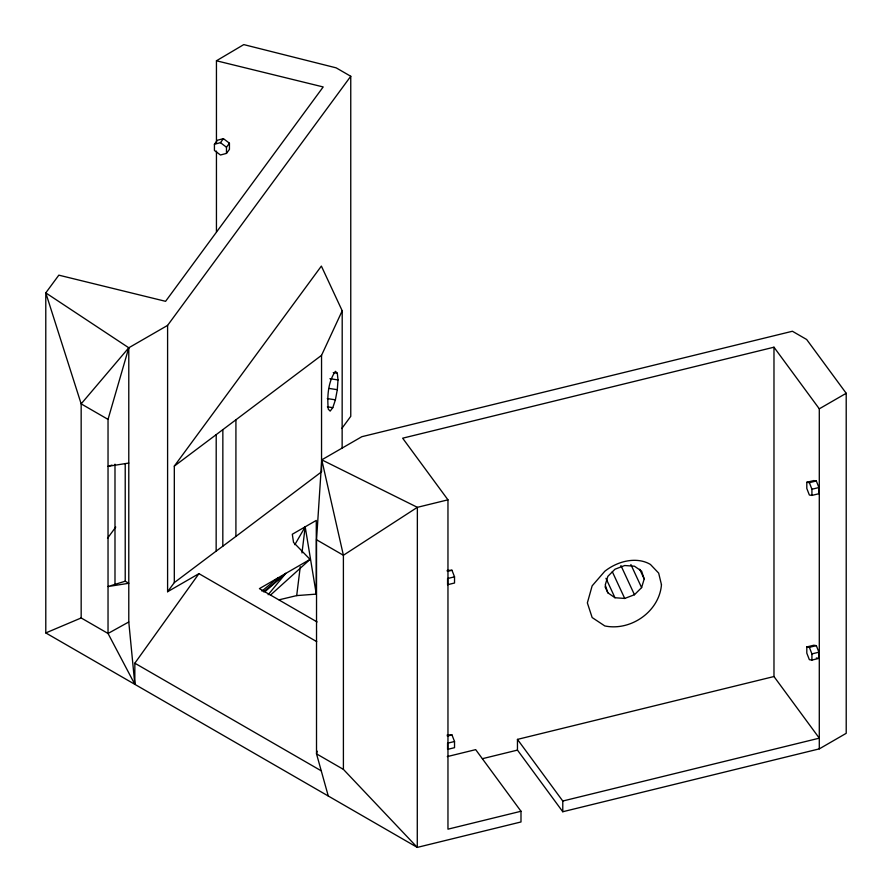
<?xml version="1.0" encoding="UTF-8"?>
<svg xmlns="http://www.w3.org/2000/svg" width="892" height="892" viewBox="0 0 892 892"><rect width="100%" height="100%" fill="white"/><g stroke="black" fill="none" stroke-linecap="round" stroke-linejoin="round"><path stroke-width="1.34" d="M125.215 581.216L108.032 586.535L128.782 583.279L125.215 581.216L125.215 463.762M216.444 60.779L243.772 44.6L336.161 67.848L350.757 76.277L167.596 325.39L128.782 347.791L108.032 419.385L108.032 633.476L134.837 684.342L128.782 621.98L128.782 347.791L45.782 292.877L58.827 275.16L165.589 301.318L323.194 86.948L216.444 60.779L216.444 142.765M167.596 325.39L167.596 591.731L174.308 582.599L174.319 466.103L321.376 266.084L342.205 310.795L342.138 448.241M214.426 144.27L214.426 150.447L220.458 155.007L226.479 153.402L229.434 149.377L229.434 143.211L223.413 138.639L217.38 140.256L214.426 144.27L220.458 142.664L223.413 138.639M174.308 582.599L216.154 551.122L216.21 434.638L321.544 355.339L342.205 310.795M216.444 231.697L216.444 151.105M216.154 551.122L222.822 546.194L222.855 429.721M226.479 153.402L226.479 147.225L229.434 143.211M222.822 546.194L235.912 536.415L235.923 419.931M517.46 739.39L562.774 801.027L819.291 738.163L773.977 676.537L517.46 739.39L517.46 750.105L562.774 811.742L819.291 748.879L846.218 733.313L846.207 393.283L806.658 339.495L792.397 331.255L361.84 436.701L321.767 459.837L316.537 539.76L316.515 753.851L328.278 796.021M321.544 355.339L321.544 471.835L235.912 536.415M321.767 463.996L321.767 459.837L417.367 507.325L447.962 499.832L447.962 829.17L520.995 811.263L520.995 821.967L417.278 847.4L45.793 632.93L45.782 292.877L81.161 403.864L81.172 617.955L108.032 633.476L128.782 621.98M454.53 741.497L454.53 747.674L447.572 749.38L447.572 743.203L454.53 741.497L451.976 734.93L447.093 735.108M562.774 811.742L562.774 801.027M773.977 676.537L773.977 347.2L402.649 438.195L447.962 499.832M806.803 646.945L806.803 653.122L809.367 659.69L811.921 660.08L818.901 658.374L818.901 652.197L816.336 645.63L813.783 645.239L806.803 646.945L809.367 647.336L816.336 645.63M806.803 482.282L806.803 488.459L809.367 495.027L811.921 495.417L818.901 493.711L818.901 487.534L816.336 480.966L813.783 480.576L806.803 482.282L809.367 482.672L816.336 480.966M811.921 660.08L811.921 653.903L809.367 647.336M811.921 495.417L811.921 489.24L809.367 482.672M819.291 748.879L819.291 408.826L773.977 347.2M337.299 389.692L338.012 379.947L337.31 373.235L335.392 371.317C327.977 382.01 327.074 396.494 328.267 409.172L330.174 411.089L332.794 407.666L335.403 399.839L337.299 389.692L329.215 388.444M279.14 599.803L296.702 595.6L300.269 566.71M301.975 552.951L305.198 526.815L294.828 544.7M317.206 751.198L316.515 753.851L343.409 769.383L417.278 847.4L417.367 507.325L343.398 555.27L343.409 769.383M641.593 587.605L644.202 578.964L641.593 571.136L634.457 566.208L624.723 565.517L614.978 569.219L607.842 576.355L605.233 584.996L607.853 592.812L614.978 597.74L624.723 598.443L634.468 594.73L641.593 587.605L630.878 564.524M134.837 684.342L134.837 663.202L198.949 573.645L316.727 641.638M107.519 538.277L115.77 527.049M341.803 428.517L350.768 416.319L350.757 76.277M268.146 594.73L285.741 573.422L310.059 559.395L293.524 542.403L292.308 534.252L316.281 520.415L316.281 594.117L296.702 595.6M128.782 347.791L81.161 403.864L108.032 419.385M270.399 595.154L310.059 559.395M264.824 591.797L285.741 573.422L259.405 588.642L317.084 621.947M263.463 591.853L285.741 573.422M261.902 591.084L277.858 577.971M174.319 466.103L216.21 434.638M167.596 591.731L198.949 573.645M819.291 408.826L846.207 393.283M45.793 632.93L81.172 617.955M112.002 465.1L108.032 466.326L128.782 463.06M447.093 570.445L451.976 570.267L454.53 576.834L454.53 583.011L447.572 584.717L447.572 578.54L454.53 576.834M447.327 571.404L451.976 570.267M811.921 489.24L818.901 487.534M447.327 736.067L451.976 734.93M811.921 653.903L818.901 652.197M447.282 756.594L475.681 749.637L520.995 811.263M482.427 758.691L517.46 750.105M333.262 372.6L337.31 373.235M329.917 378.699L338.012 379.947M327.308 398.579L335.403 399.839M327.397 406.83L332.794 407.666M816.336 657.973L818.901 658.374M316.537 539.76L343.398 555.27L321.767 459.837M134.837 663.202L321.064 770.721M220.458 142.664L226.479 147.225M639.698 569.241L644.202 578.964M620.932 565.573L634.468 594.73M612.313 571.716L624.723 598.443M605.958 578.306L614.978 597.74M605.032 586.746L607.853 592.812M305.198 526.815L316.281 594.117M114.99 464.163L114.99 584.639M661.463 584.706C659.344 611.533 630.767 631.358 604.798 625.939L592.154 617.554L587.36 602.892L592.143 585.854L604.798 571.259A40.876 30.707 -36.3 0 1 650.446 564.469L658.664 573.11L661.463 584.706"/></g></svg>
